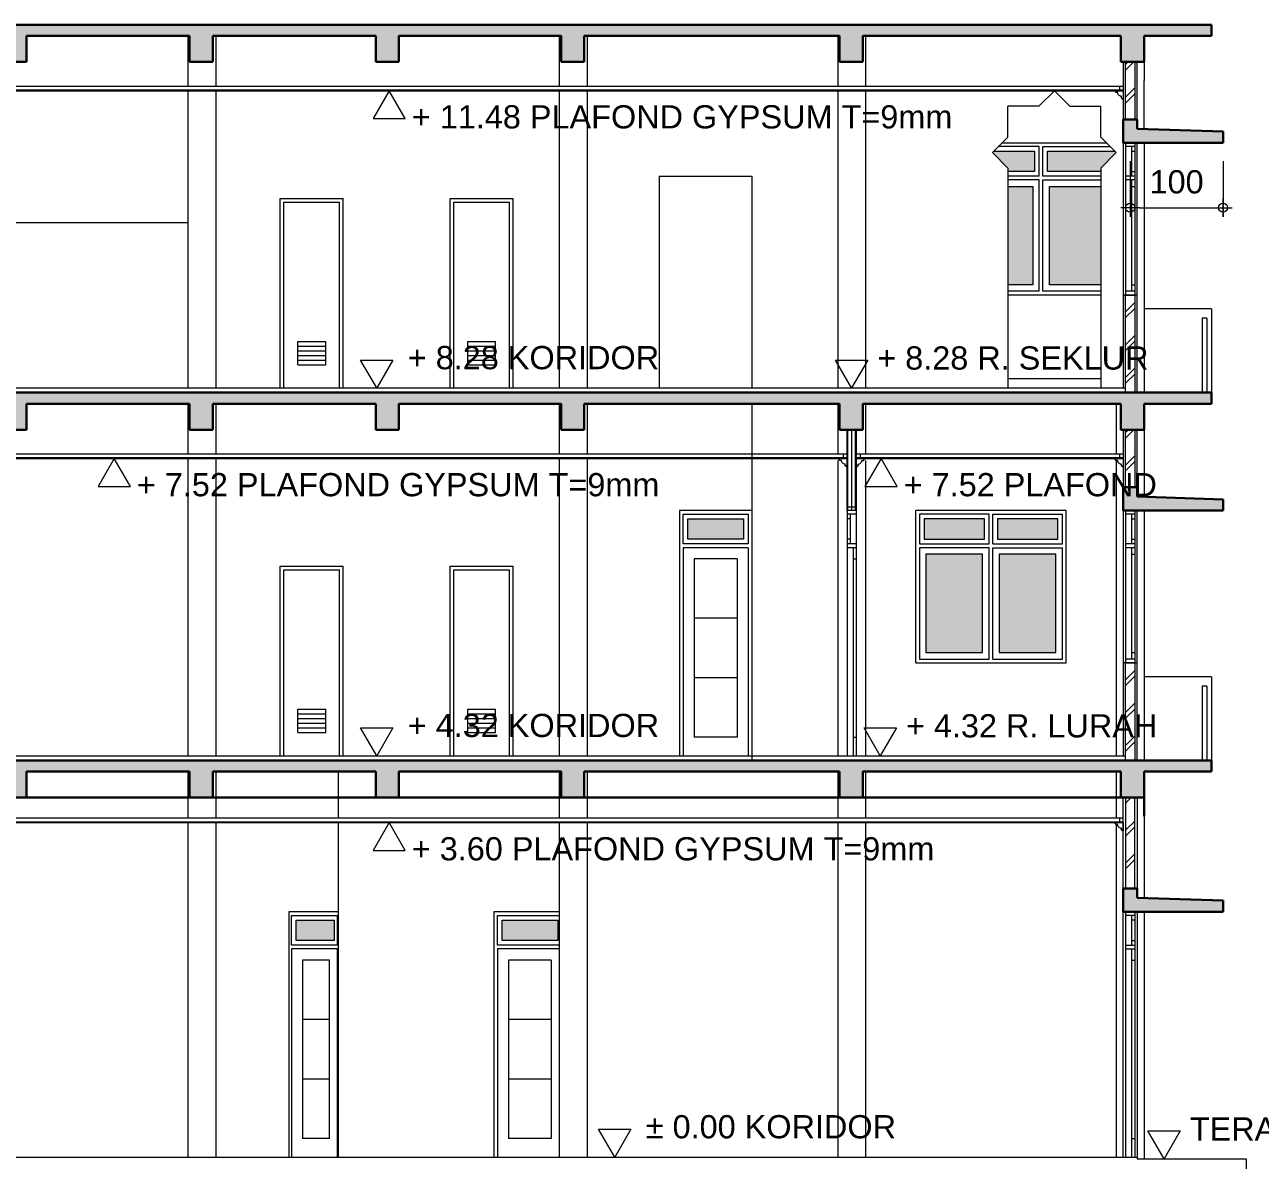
# Model space of a CAD drawing. Header units: millimetres. Extents: x -11 to 1625, y -267 to 180.
# Drawn here: x 1194.35 to 1207.65, y 124.62 to 136.85 of the extents above; entities that cross this region are included whole.
import ezdxf

# ---------------------------------------------------------------- set-up
doc = ezdxf.new("R2010")
doc.units = ezdxf.units.MM
for name, color, linetype, lineweight in [('ars', 11, 'Continuous', 5), ('blk', 1, 'Continuous', 30), ('kus', 63, 'Continuous', 15), ('lan', 7, 'Continuous', 15), ('not', 7, 'Continuous', 20), ('pla', 213, 'Continuous', 15), ('sol kaca', 9, 'Continuous', 0), ('sol kol', 8, 'Continuous', 0), ('tem', 5, 'Continuous', 20), ('u', 6, 'Continuous', 20)]:
    doc.layers.add(name, color=color, linetype=linetype, lineweight=lineweight)
doc.styles.add('S', font='SIMPLEX', dxfattribs={"width": 1.1})
doc.styles.get("Standard").update_dxf_attribs({"font": 'ARIALUNI.TTF'})
doc.dimstyles.new('SK100', dxfattribs={"dimtxt": 0.25, "dimasz": 0.1, "dimexe": 0.1, "dimexo": 0, "dimgap": 0.15, "dimtad": 1, "dimdec": 0, "dimlfac": 100, "dimzin": 12, "dimdsep": 46, "dimtxsty": 'Standard', "dimblk": 'BULAT', "dimcen": 0.1, "dimclrd": 256, "dimclre": 256, "dimclrt": 256, "dimadec": 0, "dimazin": 3, "dimtfac": 1, "dimtdec": 0, "dimtofl": 0, "dimtmove": 0, "dimatfit": 3, "dimldrblk": 'BULAT', "dimfxl": 0, "dimtolj": 1, "dimtzin": 0, "dimlwd": -1, "dimlwe": -1, "dimarcsym": 0})

# ---------------------------------------------------------------- blocks, each defined once
blk = doc.blocks.new('PEIL')
blk.add_lwpolyline([(-0.188, 0.325), (0.188, 0.325), (0, 0)], close=True)
at = {"style": 'S', "width": 1.1, "flags": 4}
blk.add_attdef('CAT', (0.265, 0.036), '', height=0.2, dxfattribs=at)
blk = doc.blocks.new('PEILA')
blk.add_lwpolyline([(-0.188, -0.325), (0.188, -0.325), (0, 0)], close=True)
at = {"style": 'S', "width": 1.1, "flags": 4}
blk.add_attdef('CAT', (0.265, -0.289), '', height=0.2, dxfattribs=at)
blk = doc.blocks.new('BULAT')
for p, q in [((-1, 0), (1, 0)), ((0, -1), (0, 1))]:
    blk.add_line(p, q)
blk.add_circle((0, 0), 0.5)
blk = doc.blocks.new('*D1514')
at = {"layer": 'Defpoints', "color": 0, "ltscale": 0.15}
for p in [(1206.252, 135.377), (1207.252, 135.377), (1207.252, 134.877)]:
    blk.add_point(p, dxfattribs=at)
at = {"layer": 'u', "ltscale": 0.15}
for p, q in [((1206.252, 135.377), (1206.252, 134.777)), ((1207.252, 135.377), (1207.252, 134.777)), ((1206.352, 134.877), (1207.152, 134.877))]:
    blk.add_line(p, q, dxfattribs=at)
at = {"layer": 'u', "ltscale": 0.15, "xscale": 0.1, "yscale": 0.1, "zscale": 0.1, "rotation": 180}
blk.add_blockref('BULAT', (1206.252, 134.877), dxfattribs=at)
at = {"layer": 'u', "ltscale": 0.15, "xscale": 0.1, "yscale": 0.1, "zscale": 0.1}
blk.add_blockref('BULAT', (1207.252, 134.877), dxfattribs=at)
at = {"layer": 'u', "ltscale": 0.15, "insert": (1206.752, 135.154), "char_height": 0.25, "attachment_point": 5}
blk.add_mtext('\\A1;100', dxfattribs=at)

msp = doc.modelspace()

# ---------------------------------------------------------------- hatches: boundary and pattern name
at = {"layer": 'ars'}
h = msp.add_hatch(dxfattribs=at)
h.set_pattern_fill('TEMBOK', color=256, scale=0.25)
h.set_pattern_definition([(45, (1192.25657, 83.5825), (-0.1767767, 0.1767767), []), (45, (1192.31907, 83.5825), (-0.1767767, 0.1767767), [])])
h.paths.add_polyline_path([(1206.2023474, 135.8265704), (1206.2023474, 136.4465704), (1206.3023474, 136.4465704), (1206.3023474, 135.8265704)])
h = msp.add_hatch(dxfattribs=at)
h.set_pattern_fill('TEMBOK', color=256, scale=0.25)
h.set_pattern_definition([(45, (1192.25657, 81.2725), (-0.1767767, 0.1767767), []), (45, (1192.31907, 81.2725), (-0.1767767, 0.1767767), [])])
h.paths.add_polyline_path([(1206.2023474, 132.8865704), (1206.2023474, 133.9365704), (1206.3023474, 133.9365704), (1206.3023474, 132.8865704)])
h = msp.add_hatch(dxfattribs=at)
h.set_pattern_fill('TEMBOK', color=256, scale=0.25)
h.set_pattern_definition([(45, (1192.25657, 79.6225), (-0.1767767, 0.1767767), []), (45, (1192.31907, 79.6225), (-0.1767767, 0.1767767), [])])
h.paths.add_polyline_path([(1206.2023474, 131.8665704), (1206.2023474, 132.4865704), (1206.3023474, 132.4865704), (1206.3023474, 131.8665704)])
h = msp.add_hatch(dxfattribs=at)
h.set_pattern_fill('TEMBOK', color=256, scale=0.25)
h.set_pattern_definition([(45, (1192.25657, 77.3125), (-0.1767767, 0.1767767), []), (45, (1192.31907, 77.3125), (-0.1767767, 0.1767767), [])])
h.paths.add_polyline_path([(1206.2023474, 128.9265704), (1206.2023474, 129.9765704), (1206.3023474, 129.9765704), (1206.3023474, 128.9265704)])
h = msp.add_hatch(dxfattribs=at)
h.set_pattern_fill('TEMBOK', color=256, scale=0.25)
h.set_pattern_definition([(45, (1167.25657, 74.7325), (-0.1767767, 0.1767767), []), (45, (1167.31907, 74.7325), (-0.1767767, 0.1767767), [])])
h.paths.add_polyline_path([(1206.3023474, 127.5465704), (1206.3023474, 128.5265704), (1206.2023474, 128.5265704), (1206.2023474, 127.5465704)])
at = {"layer": 'sol kaca'}
h = msp.add_hatch(color=256, dxfattribs=at)
h.dxf.hatch_style = 1
h.paths.add_polyline_path([(1205.2223474, 135.4865704), (1204.7856807, 135.4865704), (1204.769014, 135.4699037), (1204.9356807, 135.3032371), (1204.9356807, 135.2665704), (1205.2223474, 135.2665704)])
h.paths.add_polyline_path([(1206.1023474, 135.4699037), (1206.0856807, 135.4865704), (1205.3623474, 135.4865704), (1205.3623474, 135.2665704), (1205.9356807, 135.2665704), (1205.9356807, 135.3032371)])
h.paths.add_polyline_path([(1205.9356807, 135.1065704), (1205.3823474, 135.1065704), (1205.3823474, 134.0465704), (1205.9356807, 134.0465704)])
h.paths.add_polyline_path([(1205.2023474, 135.1065704), (1204.9356807, 135.1065704), (1204.9356807, 134.0465704), (1205.2023474, 134.0465704)])
h = msp.add_hatch(color=256, dxfattribs=at)
h.dxf.hatch_style = 1
h.paths.add_polyline_path([(1201.4873474, 131.5265704), (1201.4873474, 131.3065704), (1202.0873474, 131.3065704), (1202.0873474, 131.5265704)])
h = msp.add_hatch(color=256, dxfattribs=at)
h.dxf.hatch_style = 1
h.paths.add_polyline_path([(1204.6823474, 131.5265704), (1204.0323474, 131.5265704), (1204.0323474, 131.3065704), (1204.6823474, 131.3065704)])
h.paths.add_polyline_path([(1205.4723474, 131.5265704), (1204.8223474, 131.5265704), (1204.8223474, 131.3065704), (1205.4723474, 131.3065704)])
h.paths.add_polyline_path([(1205.4523474, 131.1465704), (1204.8423474, 131.1465704), (1204.8423474, 130.0865704), (1205.4523474, 130.0865704)])
h.paths.add_polyline_path([(1204.6623474, 131.1465704), (1204.0523474, 131.1465704), (1204.0523474, 130.0865704), (1204.6623474, 130.0865704)])
h = msp.add_hatch(color=256, dxfattribs=at)
h.dxf.hatch_style = 1
h.paths.add_polyline_path([(1197.268733, 127.2065704), (1197.268733, 126.9865704), (1197.6783524, 126.9865704), (1197.6783524, 127.2065704)])
h = msp.add_hatch(color=256, dxfattribs=at)
h.dxf.hatch_style = 1
h.paths.add_polyline_path([(1199.4873474, 127.2065704), (1199.4873474, 126.9865704), (1200.0873474, 126.9865704), (1200.0873474, 127.2065704)])
at = {"layer": 'sol kol'}
h = msp.add_hatch(color=256, dxfattribs=at)
h.dxf.hatch_style = 1
h.paths.add_polyline_path([(1191.3773474, 136.8465704), (1191.3773474, 136.7265704), (1192.1023474, 136.7265704), (1192.1023474, 136.4465704), (1192.3523474, 136.4465704), (1192.3523474, 136.7265704), (1194.1139433, 136.7265704), (1194.1139433, 136.4465704), (1194.3639433, 136.4465704), (1194.3639433, 136.7265704), (1196.1221407, 136.7265704), (1196.1221407, 136.4465704), (1196.3721407, 136.4465704), (1196.3721407, 136.7265704), (1198.1264433, 136.7265704), (1198.1264433, 136.4465704), (1198.3764433, 136.4465704), (1198.3764433, 136.7265704), (1200.1221407, 136.7265704), (1200.1221407, 136.4465704), (1200.3721407, 136.4465704), (1200.3721407, 136.7265704), (1203.1221407, 136.7265704), (1203.1221407, 136.4465704), (1203.3721407, 136.4465704), (1203.3721407, 136.7265704), (1206.1523474, 136.7265704), (1206.1523474, 136.4465704), (1206.4023474, 136.4465704), (1206.4023474, 136.7265704), (1207.1273474, 136.7265704), (1207.1273474, 136.8465704)])
h = msp.add_hatch(color=256, dxfattribs=at)
h.dxf.hatch_style = 1
h.paths.add_polyline_path([(1207.2523474, 135.6965704), (1206.3273474, 135.7265704), (1206.3273474, 135.8265704), (1206.1773474, 135.8265704), (1206.1773474, 135.5765704), (1207.2523474, 135.5765704)])
h = msp.add_hatch(color=256, dxfattribs=at)
h.dxf.hatch_style = 1
h.paths.add_polyline_path([(1200.3721407, 132.7665704), (1203.1221407, 132.7665704), (1203.1221407, 132.4865704), (1203.3721407, 132.4865704), (1203.3721407, 132.7665704), (1206.1523474, 132.7665704), (1206.1523474, 132.4865704), (1206.4023474, 132.4865704), (1206.4023474, 132.7665704), (1207.1273474, 132.7665704), (1207.1273474, 132.8865704), (1192.1023474, 132.8865704), (1192.1023474, 132.7365704), (1190.8523474, 132.7365704), (1190.8523474, 132.8865704), (1190.6523474, 132.8865704), (1190.6523474, 132.2365704), (1190.9523474, 132.2365704), (1190.9523474, 132.6165704), (1192.1023474, 132.6165704), (1192.1023474, 132.1765704), (1192.4023474, 132.1765704), (1192.4023474, 132.7665704), (1194.1139433, 132.7665704), (1194.1139433, 132.4865704), (1194.3639433, 132.4865704), (1194.3639433, 132.7665704), (1196.1221407, 132.7665704), (1196.1221407, 132.4865704), (1196.3721407, 132.4865704), (1196.3721407, 132.7665704), (1198.1264433, 132.7665704), (1198.1264433, 132.4865704), (1198.3764433, 132.4865704), (1198.3764433, 132.7665704), (1200.1221407, 132.7665704), (1200.1221407, 132.4865704), (1200.3721407, 132.4865704)])
h = msp.add_hatch(color=256, dxfattribs=at)
h.dxf.hatch_style = 1
h.paths.add_polyline_path([(1207.2523474, 131.7365704), (1206.3273474, 131.7665704), (1206.3273474, 131.8665704), (1206.1773474, 131.8665704), (1206.1773474, 131.6165704), (1207.2523474, 131.6165704)])
h = msp.add_hatch(color=256, dxfattribs=at)
h.dxf.hatch_style = 1
h.paths.add_polyline_path([(1196.3721407, 128.8065704), (1198.1264433, 128.8065704), (1198.1264433, 128.5265704), (1198.3764433, 128.5265704), (1198.3764433, 128.8065704), (1200.1221407, 128.8065704), (1200.1221407, 128.5265704), (1200.3721407, 128.5265704), (1200.3721407, 128.8065704), (1203.1221407, 128.8065704), (1203.1221407, 128.5265704), (1203.3721407, 128.5265704), (1203.3721407, 128.8065704), (1206.1523474, 128.8065704), (1206.1523474, 128.5265704), (1206.4023474, 128.5265704), (1206.4023474, 128.8065704), (1207.1273474, 128.8065704), (1207.1273474, 128.9265704), (1183.1023474, 128.9265704), (1183.1023474, 128.5265704), (1183.3523474, 128.5265704), (1183.3523474, 128.8065704), (1186.1273474, 128.8065704), (1186.1273474, 128.5265704), (1186.3773474, 128.5265704), (1186.3773474, 128.8065704), (1189.1273474, 128.8065704), (1189.1273474, 128.5265704), (1189.3773474, 128.5265704), (1189.3773474, 128.8065704), (1192.1273474, 128.8065704), (1192.1273474, 128.5265704), (1192.3773474, 128.5265704), (1192.3773474, 128.8065704), (1194.1139433, 128.8065704), (1194.1139433, 128.5265704), (1194.3639433, 128.5265704), (1194.3639433, 128.8065704), (1196.1221407, 128.8065704), (1196.1221407, 128.5265704), (1196.3721407, 128.5265704)])
h = msp.add_hatch(color=256, dxfattribs=at)
h.dxf.hatch_style = 1
h.paths.add_polyline_path([(1207.2523474, 127.4165704), (1206.3273474, 127.4465704), (1206.3273474, 127.5465704), (1206.1773474, 127.5465704), (1206.1773474, 127.2965704), (1207.2523474, 127.2965704)])

# ---------------------------------------------------------------- linework, layer by layer
at = {"layer": 'ars'}
for p, q in [((1192.3273474, 136.1365704), (1206.1773474, 136.1365704)), ((1192.3273474, 132.1765704), (1203.2023474, 132.1765704)), ((1203.3023474, 132.1765704), (1206.1773474, 132.1765704)), ((1192.2923474, 128.2565704), (1206.1773474, 128.2565704))]:
    msp.add_line(p, q, dxfattribs=at)
for points in [[(1206.2023474, 135.8265704), (1206.2023474, 136.4465704), (1206.3023474, 136.4465704), (1206.3023474, 135.8265704)], [(1206.2023474, 132.8865704), (1206.2023474, 133.9365704), (1206.3023474, 133.9365704), (1206.3023474, 132.8865704)], [(1206.2023474, 131.8665704), (1206.2023474, 132.4865704), (1206.3023474, 132.4865704), (1206.3023474, 131.8665704)], [(1206.2023474, 128.9265704), (1206.2023474, 129.9765704), (1206.3023474, 129.9765704), (1206.3023474, 128.9265704)], [(1206.3023474, 127.5465704), (1206.3023474, 128.5265704), (1206.2023474, 128.5265704), (1206.2023474, 127.5465704)]]:
    msp.add_lwpolyline(points, close=True, dxfattribs=at)
at = {"layer": 'blk'}
for p, q in [((1192.1023474, 136.8465704), (1207.1273474, 136.8465704)), ((1207.1273474, 136.8465704), (1207.1273474, 136.7265704)), ((1207.1273474, 136.8465704), (1207.1273474, 136.7265704)), ((1194.3639433, 136.7265704), (1196.1023474, 136.7265704)), ((1194.3639433, 136.7265704), (1196.1221407, 136.7265704)), ((1194.3639433, 136.7265704), (1194.3639433, 136.4465704)), ((1194.3639433, 136.7265704), (1194.3639433, 136.4465704)), ((1196.1221407, 136.7265704), (1196.1221407, 136.4465704)), ((1196.1221407, 136.7265704), (1196.1221407, 136.4465704)), ((1196.1221407, 136.7265704), (1196.1221407, 136.4465704)), ((1196.3721407, 136.7265704), (1196.3721407, 136.4465704)), ((1196.3721407, 136.7265704), (1198.1264433, 136.7265704)), ((1196.3721407, 136.7265704), (1196.3721407, 136.4465704)), ((1196.3721407, 136.7265704), (1196.3721407, 136.4465704)), ((1196.4023474, 136.7265704), (1198.1264433, 136.7265704)), ((1198.1264433, 136.7265704), (1198.1264433, 136.4465704)), ((1198.1264433, 136.7265704), (1198.1264433, 136.4465704)), ((1198.3764433, 136.7265704), (1200.1023474, 136.7265704)), ((1198.3764433, 136.7265704), (1200.1221407, 136.7265704)), ((1198.3764433, 136.7265704), (1198.3764433, 136.4465704)), ((1198.3764433, 136.7265704), (1198.3764433, 136.4465704)), ((1200.1221407, 136.7265704), (1200.1221407, 136.4465704)), ((1200.1221407, 136.7265704), (1200.1221407, 136.4465704)), ((1200.1221407, 136.7265704), (1200.1221407, 136.4465704)), ((1200.3721407, 136.7265704), (1200.3721407, 136.4465704)), ((1200.3721407, 136.7265704), (1203.1221407, 136.7265704)), ((1200.3721407, 136.7265704), (1200.3721407, 136.4465704)), ((1200.3721407, 136.7265704), (1200.3721407, 136.4465704)), ((1200.4023474, 136.7265704), (1203.1023474, 136.7265704)), ((1200.4023474, 136.7265704), (1203.1023474, 136.7265704)), ((1203.1221407, 136.7265704), (1203.1221407, 136.4465704)), ((1203.1221407, 136.7265704), (1203.1221407, 136.4465704)), ((1203.1221407, 136.7265704), (1203.1221407, 136.4465704)), ((1203.3721407, 136.7265704), (1203.3721407, 136.4465704)), ((1203.3721407, 136.7265704), (1206.1523474, 136.7265704)), ((1203.3721407, 136.7265704), (1203.3721407, 136.4465704)), ((1203.3721407, 136.7265704), (1203.3721407, 136.4465704)), ((1203.4023474, 136.7265704), (1206.1023474, 136.7265704)), ((1203.4023474, 136.7265704), (1206.1023474, 136.7265704)), ((1206.1523474, 136.7265704), (1206.1523474, 136.4465704)), ((1206.1523474, 136.7265704), (1206.1523474, 136.4465704)), ((1206.1523474, 136.7265704), (1206.1523474, 136.4465704)), ((1206.4023474, 136.7265704), (1207.1273474, 136.7265704)), ((1206.4023474, 136.7265704), (1207.1273474, 136.7265704)), ((1206.4023474, 136.7265704), (1206.4023474, 136.4465704)), ((1206.4023474, 136.7265704), (1206.4023474, 136.4465704)), ((1194.1139433, 136.4465704), (1194.3639433, 136.4465704)), ((1196.1221407, 136.4465704), (1196.3721407, 136.4465704)), ((1196.1221407, 136.4465704), (1196.3721407, 136.4465704)), ((1198.1264433, 136.4465704), (1198.3764433, 136.4465704)), ((1200.1221407, 136.4465704), (1200.3721407, 136.4465704)), ((1200.1221407, 136.4465704), (1200.3721407, 136.4465704)), ((1203.1221407, 136.4465704), (1203.3721407, 136.4465704)), ((1203.1221407, 136.4465704), (1203.3721407, 136.4465704)), ((1206.1523474, 136.4465704), (1206.4023474, 136.4465704)), ((1206.4023474, 136.4465704), (1206.1523474, 136.4465704)), ((1206.1523474, 136.4465704), (1206.4023474, 136.4465704)), ((1206.1773474, 135.5765704), (1206.1773474, 135.8265704)), ((1206.1773474, 135.8265704), (1206.3273474, 135.8265704)), ((1206.3273474, 135.8265704), (1206.3273474, 135.7265704)), ((1207.2523474, 135.6965704), (1206.3273474, 135.7265704)), ((1207.2523474, 135.5765704), (1207.2523474, 135.6965704)), ((1207.2523474, 135.5765704), (1206.1773474, 135.5765704)), ((1192.1023474, 132.8865704), (1207.1273474, 132.8865704)), ((1207.1273474, 132.8865704), (1207.1273474, 132.7665704)), ((1194.3639433, 132.7665704), (1196.1221407, 132.7665704)), ((1194.3639433, 132.7665704), (1194.3639433, 132.4865704)), ((1194.3639433, 132.7665704), (1194.3639433, 132.4865704)), ((1194.3639433, 132.7665704), (1196.1023474, 132.7665704)), ((1196.1221407, 132.7665704), (1196.1221407, 132.4865704)), ((1196.1221407, 132.7665704), (1196.1221407, 132.4865704)), ((1196.1221407, 132.7665704), (1196.1221407, 132.4865704)), ((1196.3721407, 132.7665704), (1196.3721407, 132.4865704)), ((1196.3721407, 132.7665704), (1198.1264433, 132.7665704)), ((1196.3721407, 132.7665704), (1196.3721407, 132.4865704)), ((1196.3721407, 132.7665704), (1196.3721407, 132.4865704)), ((1196.4023474, 132.7665704), (1198.1264433, 132.7665704)), ((1198.1264433, 132.7665704), (1198.1264433, 132.4865704)), ((1198.1264433, 132.7665704), (1198.1264433, 132.4865704)), ((1198.3764433, 132.7665704), (1198.3764433, 132.4865704)), ((1198.3764433, 132.7665704), (1198.3764433, 132.4865704)), ((1198.3764433, 132.7665704), (1200.1221407, 132.7665704)), ((1198.3764433, 132.7665704), (1200.1023474, 132.7665704)), ((1200.1221407, 132.7665704), (1200.1221407, 132.4865704)), ((1200.1221407, 132.7665704), (1200.1221407, 132.4865704)), ((1200.1221407, 132.7665704), (1200.1221407, 132.4865704)), ((1200.3721407, 132.7665704), (1200.3721407, 132.4865704)), ((1200.3721407, 132.7665704), (1203.1221407, 132.7665704)), ((1200.3721407, 132.7665704), (1200.3721407, 132.4865704)), ((1200.3721407, 132.7665704), (1200.3721407, 132.4865704)), ((1200.4023474, 132.7665704), (1203.1023474, 132.7665704)), ((1203.1221407, 132.7665704), (1203.1221407, 132.4865704)), ((1203.1221407, 132.7665704), (1203.1221407, 132.4865704)), ((1203.1221407, 132.7665704), (1203.1221407, 132.4865704)), ((1203.3721407, 132.7665704), (1203.3721407, 132.4865704)), ((1203.3721407, 132.7665704), (1206.1523474, 132.7665704)), ((1203.3721407, 132.7665704), (1203.3721407, 132.4865704)), ((1203.3721407, 132.7665704), (1203.3721407, 132.4865704)), ((1203.4023474, 132.7665704), (1206.1023474, 132.7665704)), ((1206.1523474, 132.7665704), (1206.1523474, 132.4865704)), ((1206.1523474, 132.7665704), (1206.1523474, 132.4865704)), ((1206.1523474, 132.7665704), (1206.1523474, 132.4865704)), ((1206.4023474, 132.7665704), (1207.1273474, 132.7665704)), ((1206.4023474, 132.7665704), (1206.4023474, 132.4865704)), ((1206.4023474, 132.7665704), (1206.4023474, 132.4865704)), ((1194.1139433, 132.4865704), (1194.3639433, 132.4865704)), ((1196.1221407, 132.4865704), (1196.3721407, 132.4865704)), ((1196.1221407, 132.4865704), (1196.3721407, 132.4865704)), ((1198.1264433, 132.4865704), (1198.3764433, 132.4865704)), ((1200.1221407, 132.4865704), (1200.3721407, 132.4865704)), ((1200.1221407, 132.4865704), (1200.3721407, 132.4865704)), ((1203.1221407, 132.4865704), (1203.3721407, 132.4865704)), ((1203.1221407, 132.4865704), (1203.3721407, 132.4865704)), ((1206.1523474, 132.4865704), (1206.4023474, 132.4865704)), ((1206.4023474, 132.4865704), (1206.1523474, 132.4865704)), ((1206.1523474, 132.4865704), (1206.4023474, 132.4865704)), ((1206.1773474, 131.6165704), (1206.1773474, 131.8665704)), ((1206.1773474, 131.8665704), (1206.3273474, 131.8665704)), ((1206.3273474, 131.8665704), (1206.3273474, 131.7665704)), ((1207.2523474, 131.7365704), (1206.3273474, 131.7665704)), ((1207.2523474, 131.6165704), (1206.1773474, 131.6165704)), ((1207.2523474, 131.6165704), (1207.2523474, 131.7365704)), ((1183.1023474, 128.9265704), (1207.1273474, 128.9265704)), ((1207.1273474, 128.9265704), (1207.1273474, 128.8065704)), ((1194.3639433, 128.8065704), (1194.3639433, 128.5265704)), ((1194.3639433, 128.8065704), (1194.3639433, 128.5265704)), ((1194.3639433, 128.8065704), (1196.1221407, 128.8065704)), ((1196.1221407, 128.8065704), (1196.1221407, 128.5265704)), ((1196.1221407, 128.8065704), (1196.1221407, 128.5265704)), ((1196.1221407, 128.8065704), (1196.1221407, 128.5265704)), ((1196.3721407, 128.8065704), (1196.3721407, 128.5265704)), ((1196.3721407, 128.8065704), (1198.1264433, 128.8065704)), ((1196.3721407, 128.8065704), (1196.3721407, 128.5265704)), ((1196.3721407, 128.8065704), (1196.3721407, 128.5265704)), ((1198.1264433, 128.8065704), (1198.1264433, 128.5265704)), ((1198.1264433, 128.8065704), (1198.1264433, 128.5265704)), ((1198.3764433, 128.8065704), (1198.3764433, 128.5265704)), ((1198.3764433, 128.8065704), (1198.3764433, 128.5265704)), ((1198.3764433, 128.8065704), (1200.1221407, 128.8065704)), ((1200.1221407, 128.8065704), (1200.1221407, 128.5265704)), ((1200.1221407, 128.8065704), (1200.1221407, 128.5265704)), ((1200.1221407, 128.8065704), (1200.1221407, 128.5265704)), ((1200.3721407, 128.8065704), (1200.3721407, 128.5265704)), ((1200.3721407, 128.8065704), (1203.1221407, 128.8065704)), ((1200.3721407, 128.8065704), (1200.3721407, 128.5265704)), ((1200.3721407, 128.8065704), (1200.3721407, 128.5265704)), ((1203.1221407, 128.8065704), (1203.1221407, 128.5265704)), ((1203.1221407, 128.8065704), (1203.1221407, 128.5265704)), ((1203.1221407, 128.8065704), (1203.1221407, 128.5265704)), ((1203.3721407, 128.8065704), (1203.3721407, 128.5265704)), ((1203.3721407, 128.8065704), (1206.1523474, 128.8065704)), ((1203.3721407, 128.8065704), (1203.3721407, 128.5265704)), ((1203.3721407, 128.8065704), (1203.3721407, 128.5265704)), ((1206.1523474, 128.8065704), (1206.1523474, 128.5265704)), ((1206.1523474, 128.8065704), (1206.1523474, 128.5265704)), ((1206.1523474, 128.8065704), (1206.1523474, 128.5265704)), ((1206.4023474, 128.8065704), (1206.4023474, 128.3265704)), ((1206.4023474, 128.8065704), (1207.1273474, 128.8065704)), ((1206.4023474, 128.8065704), (1206.4023474, 128.5265704)), ((1206.4023474, 128.8065704), (1206.4023474, 128.5265704)), ((1192.4023474, 128.5265704), (1206.1523474, 128.5265704)), ((1194.1139433, 128.5265704), (1194.3639433, 128.5265704)), ((1196.1221407, 128.5265704), (1196.3721407, 128.5265704)), ((1196.1221407, 128.5265704), (1196.3721407, 128.5265704)), ((1198.1264433, 128.5265704), (1198.3764433, 128.5265704)), ((1200.1221407, 128.5265704), (1200.3721407, 128.5265704)), ((1200.1221407, 128.5265704), (1200.3721407, 128.5265704)), ((1203.1221407, 128.5265704), (1203.3721407, 128.5265704)), ((1203.1221407, 128.5265704), (1203.3721407, 128.5265704)), ((1206.1523474, 128.5265704), (1206.4023474, 128.5265704)), ((1206.4023474, 128.5265704), (1206.1523474, 128.5265704)), ((1206.1523474, 128.5265704), (1206.4023474, 128.5265704)), ((1206.1773474, 127.2965704), (1206.1773474, 127.5465704)), ((1206.1773474, 127.5465704), (1206.3273474, 127.5465704)), ((1206.3273474, 127.5465704), (1206.3273474, 127.4465704)), ((1207.2523474, 127.4165704), (1206.3273474, 127.4465704)), ((1207.2523474, 127.2965704), (1207.2523474, 127.4165704)), ((1207.2523474, 127.2965704), (1206.1773474, 127.2965704))]:
    msp.add_line(p, q, dxfattribs=at)
at = {"layer": 'kus'}
for p, q in [((1205.2723474, 135.5365704), (1204.8356807, 135.5365704)), ((1204.8756807, 135.5765704), (1205.9956807, 135.5765704)), ((1205.2723474, 135.2165704), (1205.2723474, 135.5365704)), ((1206.2023474, 135.5765704), (1206.2023474, 133.9365704)), ((1206.3023474, 135.5365704), (1206.2023474, 135.5365704)), ((1206.2673474, 135.5365704), (1206.2673474, 135.2165704)), ((1206.2673474, 135.4865704), (1206.3023474, 135.4865704)), ((1206.3023474, 135.5765704), (1206.3023474, 133.9365704)), ((1205.2723474, 135.2165704), (1204.9356807, 135.2165704)), ((1206.3023474, 135.2165704), (1206.2023474, 135.2165704)), ((1206.2673474, 135.2665704), (1206.3023474, 135.2665704)), ((1205.2723474, 135.1765704), (1204.9356807, 135.1765704)), ((1205.2723474, 133.9765704), (1205.2723474, 135.1765704)), ((1206.3023474, 135.1765704), (1206.2023474, 135.1765704)), ((1206.2673474, 135.1765704), (1206.2673474, 133.9765704)), ((1206.2673474, 135.1065704), (1206.3023474, 135.1065704)), ((1197.0973474, 132.9365704), (1197.0973474, 134.9765704)), ((1197.0973474, 134.9765704), (1197.7773474, 134.9765704)), ((1197.7773474, 132.9365704), (1197.7773474, 134.9765704)), ((1198.9273474, 134.9765704), (1199.6073474, 134.9765704)), ((1198.9273474, 132.9365704), (1198.9273474, 134.9765704)), ((1199.6073474, 132.9365704), (1199.6073474, 134.9765704)), ((1197.1373474, 132.9365704), (1197.1373474, 134.9365704)), ((1197.1373474, 134.9365704), (1197.7373474, 134.9365704)), ((1197.7373474, 132.9365704), (1197.7373474, 134.9365704)), ((1198.9673474, 134.9365704), (1199.5673474, 134.9365704)), ((1198.9673474, 132.9365704), (1198.9673474, 134.9365704)), ((1199.5673474, 132.9365704), (1199.5673474, 134.9365704)), ((1206.2673474, 134.0465704), (1206.3023474, 134.0465704)), ((1205.2723474, 133.9765704), (1204.9356807, 133.9765704)), ((1205.9356807, 133.9365704), (1204.9356807, 133.9365704)), ((1206.3023474, 133.9765704), (1206.2023474, 133.9765704)), ((1197.2873474, 133.1865704), (1197.2873474, 133.4365704)), ((1197.2873474, 133.4365704), (1197.5873474, 133.4365704)), ((1197.2873474, 133.3865704), (1197.5873474, 133.3865704)), ((1197.5873474, 133.1865704), (1197.5873474, 133.4365704)), ((1199.1173474, 133.1865704), (1199.1173474, 133.4365704)), ((1199.1173474, 133.4365704), (1199.4173474, 133.4365704)), ((1199.1173474, 133.3865704), (1199.4173474, 133.3865704)), ((1199.4173474, 133.1865704), (1199.4173474, 133.4365704)), ((1197.2873474, 133.3365704), (1197.5873474, 133.3365704)), ((1197.2873474, 133.2865704), (1197.5873474, 133.2865704)), ((1197.2873474, 133.2365704), (1197.5873474, 133.2365704)), ((1199.1173474, 133.3365704), (1199.4173474, 133.3365704)), ((1199.1173474, 133.2865704), (1199.4173474, 133.2865704)), ((1199.1173474, 133.2365704), (1199.4173474, 133.2365704)), ((1197.2873474, 133.1865704), (1197.5873474, 133.1865704)), ((1199.1173474, 133.1865704), (1199.4173474, 133.1865704)), ((1201.3973474, 131.6165704), (1201.3973474, 128.9765704)), ((1202.1773474, 131.6165704), (1201.3973474, 131.6165704)), ((1203.2023474, 131.6165704), (1203.2023474, 128.9765704)), ((1203.3023474, 131.6165704), (1203.3023474, 128.9765704)), ((1205.5623474, 131.6165704), (1203.9423474, 131.6165704)), ((1203.9423474, 129.9765704), (1203.9423474, 131.6165704)), ((1205.5623474, 129.9765704), (1205.5623474, 131.6165704)), ((1206.2023474, 131.6165704), (1206.2023474, 129.9765704)), ((1206.3023474, 131.6165704), (1206.3023474, 129.9765704)), ((1203.3023474, 131.5765704), (1203.2023474, 131.5765704)), ((1203.2373474, 131.5265704), (1203.2023474, 131.5265704)), ((1203.2373474, 131.5765704), (1203.2373474, 131.2565704)), ((1204.7723474, 131.2565704), (1204.7723474, 131.5765704)), ((1204.7723474, 131.5765704), (1205.5223474, 131.5765704)), ((1205.5223474, 131.2565704), (1205.5223474, 131.5765704)), ((1206.3023474, 131.5765704), (1206.2023474, 131.5765704)), ((1206.2673474, 131.5765704), (1206.2673474, 131.2565704)), ((1206.2673474, 131.5265704), (1206.3023474, 131.5265704)), ((1201.4373474, 131.2165704), (1201.4373474, 128.9765704)), ((1202.1373474, 131.2165704), (1201.4373474, 131.2165704)), ((1202.1373474, 131.2165704), (1202.1373474, 128.9765704)), ((1203.2373474, 131.3065704), (1203.2023474, 131.3065704)), ((1203.3023474, 131.2565704), (1203.2023474, 131.2565704)), ((1203.3023474, 131.2165704), (1203.2023474, 131.2165704)), ((1203.2673474, 131.2165704), (1203.2673474, 128.9765704)), ((1204.7723474, 131.2565704), (1205.5223474, 131.2565704)), ((1204.7723474, 130.0165704), (1204.7723474, 131.2165704)), ((1204.7723474, 131.2165704), (1205.5223474, 131.2165704)), ((1205.5223474, 130.0165704), (1205.5223474, 131.2165704)), ((1206.3023474, 131.2565704), (1206.2023474, 131.2565704)), ((1206.3023474, 131.2165704), (1206.2023474, 131.2165704)), ((1206.2673474, 131.3065704), (1206.3023474, 131.3065704)), ((1206.2673474, 131.2165704), (1206.2673474, 130.0165704)), ((1201.5573474, 131.0965704), (1201.5573474, 129.1765704)), ((1202.0173474, 131.0965704), (1201.5573474, 131.0965704)), ((1202.0173474, 131.0965704), (1202.0173474, 129.1765704)), ((1203.2673474, 131.0965704), (1203.3023474, 131.0965704)), ((1206.2673474, 131.1465704), (1206.3023474, 131.1465704)), ((1197.0973474, 128.9765704), (1197.0973474, 131.0165704)), ((1197.0973474, 131.0165704), (1197.7773474, 131.0165704)), ((1197.1373474, 128.9765704), (1197.1373474, 130.9765704)), ((1197.1373474, 130.9765704), (1197.7373474, 130.9765704)), ((1197.7373474, 128.9765704), (1197.7373474, 130.9765704)), ((1197.7773474, 128.9765704), (1197.7773474, 131.0165704)), ((1198.9273474, 131.0165704), (1199.6073474, 131.0165704)), ((1198.9273474, 128.9765704), (1198.9273474, 131.0165704)), ((1198.9673474, 130.9765704), (1199.5673474, 130.9765704)), ((1198.9673474, 128.9765704), (1198.9673474, 130.9765704)), ((1199.5673474, 128.9765704), (1199.5673474, 130.9765704)), ((1199.6073474, 128.9765704), (1199.6073474, 131.0165704)), ((1202.0173474, 130.4565704), (1201.5573474, 130.4565704)), ((1206.2673474, 130.0865704), (1206.3023474, 130.0865704)), ((1203.9423474, 129.9765704), (1205.5623474, 129.9765704)), ((1204.7723474, 130.0165704), (1205.5223474, 130.0165704)), ((1206.3023474, 130.0165704), (1206.2023474, 130.0165704)), ((1202.0173474, 129.8165704), (1201.5573474, 129.8165704)), ((1197.2873474, 129.2265704), (1197.2873474, 129.4765704)), ((1197.2873474, 129.4765704), (1197.5873474, 129.4765704)), ((1197.2873474, 129.4265704), (1197.5873474, 129.4265704)), ((1197.2873474, 129.3765704), (1197.5873474, 129.3765704)), ((1197.5873474, 129.2265704), (1197.5873474, 129.4765704)), ((1199.1173474, 129.2265704), (1199.1173474, 129.4765704)), ((1199.1173474, 129.4765704), (1199.4173474, 129.4765704)), ((1199.1173474, 129.4265704), (1199.4173474, 129.4265704)), ((1199.1173474, 129.3765704), (1199.4173474, 129.3765704)), ((1199.4173474, 129.2265704), (1199.4173474, 129.4765704)), ((1197.2873474, 129.3265704), (1197.5873474, 129.3265704)), ((1197.2873474, 129.2765704), (1197.5873474, 129.2765704)), ((1197.2873474, 129.2265704), (1197.5873474, 129.2265704)), ((1199.1173474, 129.3265704), (1199.4173474, 129.3265704)), ((1199.1173474, 129.2765704), (1199.4173474, 129.2765704)), ((1199.1173474, 129.2265704), (1199.4173474, 129.2265704)), ((1202.0173474, 129.1765704), (1201.5573474, 129.1765704)), ((1203.2673474, 129.1765704), (1203.3023474, 129.1765704)), ((1197.1904487, 127.2965704), (1197.1904487, 124.6565704)), ((1197.7243144, 127.2965704), (1197.1904487, 127.2965704)), ((1197.218733, 126.9365704), (1197.218733, 127.2565704)), ((1197.218733, 127.2565704), (1197.7137078, 127.2565704)), ((1197.7137078, 126.9365704), (1197.7137078, 127.2565704)), ((1199.3973474, 127.2965704), (1199.3973474, 124.6565704)), ((1200.1023474, 127.2965704), (1199.3973474, 127.2965704)), ((1206.2023474, 127.2965704), (1206.2023474, 124.6565704)), ((1206.3023474, 127.2565704), (1206.2023474, 127.2565704)), ((1206.2673474, 127.2565704), (1206.2673474, 126.9365704)), ((1206.3023474, 127.2965704), (1206.3023474, 124.6565704)), ((1206.3023474, 127.2065704), (1206.2673474, 127.2065704)), ((1206.2673474, 126.9865704), (1206.3023474, 126.9865704)), ((1197.7137078, 126.9365704), (1197.218733, 126.9365704)), ((1197.218733, 126.8965704), (1197.218733, 124.6565704)), ((1197.7137078, 126.8965704), (1197.218733, 126.8965704)), ((1197.7137078, 124.6565704), (1197.7137078, 126.8965704)), ((1199.4373474, 126.8965704), (1199.4373474, 124.6565704)), ((1200.1023474, 126.8965704), (1199.4373474, 126.8965704)), ((1206.2023474, 126.9365704), (1206.3023474, 126.9365704)), ((1206.2023474, 126.8965704), (1206.3023474, 126.8965704)), ((1206.2673474, 126.8965704), (1206.2673474, 124.6565704)), ((1197.338733, 126.7765704), (1197.338733, 124.8565704)), ((1197.628855, 126.7765704), (1197.338733, 126.7765704)), ((1197.628855, 124.8565704), (1197.628855, 126.7765704)), ((1199.5573474, 126.7765704), (1199.5573474, 124.8565704)), ((1200.0173474, 126.7765704), (1199.5573474, 126.7765704)), ((1200.0173474, 126.7765704), (1200.0173474, 124.8565704)), ((1206.2673474, 126.7765704), (1206.3023474, 126.7765704)), ((1197.628855, 126.1365704), (1197.338733, 126.1365704)), ((1200.0173474, 126.1365704), (1199.5573474, 126.1365704)), ((1197.628855, 125.4965704), (1197.338733, 125.4965704)), ((1200.0173474, 125.4965704), (1199.5573474, 125.4965704)), ((1197.628855, 124.8565704), (1197.338733, 124.8565704)), ((1200.0173474, 124.8565704), (1199.5573474, 124.8565704)), ((1206.2673474, 124.8565704), (1206.3023474, 124.8565704))]:
    msp.add_line(p, q, dxfattribs=at)
for points in [[(1204.7856807, 135.4865704), (1205.2223474, 135.4865704), (1205.2223474, 135.2665704), (1204.9356807, 135.2665704)], [(1205.9356807, 135.2165704), (1205.3123474, 135.2165704), (1205.3123474, 135.5365704), (1206.0356807, 135.5365704)], [(1205.9356807, 135.2665704), (1205.3623474, 135.2665704), (1205.3623474, 135.4865704), (1206.0856807, 135.4865704)], [(1204.9356807, 135.1065704), (1205.2023474, 135.1065704), (1205.2023474, 134.0465704), (1204.9356807, 134.0465704)], [(1205.9356807, 133.9765704), (1205.3123474, 133.9765704), (1205.3123474, 135.1765704), (1205.9356807, 135.1765704)], [(1205.9356807, 134.0465704), (1205.3823474, 134.0465704), (1205.3823474, 135.1065704), (1205.9356807, 135.1065704)], [(1200.1023474, 126.9365704), (1199.4373474, 126.9365704), (1199.4373474, 127.2565704), (1200.1023474, 127.2565704)], [(1197.6783524, 127.2065704), (1197.6783524, 126.9865704), (1197.268733, 126.9865704), (1197.268733, 127.2065704), (1197.6783524, 127.2065704), (1197.6783524, 126.9865704)]]:
    msp.add_lwpolyline(points, dxfattribs=at)
for points in [[(1202.1373474, 131.5765704), (1202.1373474, 131.2565704), (1201.4373474, 131.2565704), (1201.4373474, 131.5765704)], [(1202.0873474, 131.5265704), (1202.0873474, 131.3065704), (1201.4873474, 131.3065704), (1201.4873474, 131.5265704)], [(1203.9823474, 131.5765704), (1203.9823474, 131.2565704), (1204.7323474, 131.2565704), (1204.7323474, 131.5765704)], [(1204.0323474, 131.5265704), (1204.0323474, 131.3065704), (1204.6823474, 131.3065704), (1204.6823474, 131.5265704)], [(1204.8223474, 131.5265704), (1204.8223474, 131.3065704), (1205.4723474, 131.3065704), (1205.4723474, 131.5265704)], [(1203.9823474, 131.2165704), (1203.9823474, 130.0165704), (1204.7323474, 130.0165704), (1204.7323474, 131.2165704)], [(1204.0523474, 131.1465704), (1204.0523474, 130.0865704), (1204.6623474, 130.0865704), (1204.6623474, 131.1465704)], [(1204.8423474, 131.1465704), (1204.8423474, 130.0865704), (1205.4523474, 130.0865704), (1205.4523474, 131.1465704)], [(1200.0873474, 127.2065704), (1200.0873474, 126.9865704), (1199.4873474, 126.9865704), (1199.4873474, 127.2065704)]]:
    msp.add_lwpolyline(points, close=True, dxfattribs=at)
at = {"layer": 'lan'}
for p, q in [((1206.1773474, 135.5765704), (1206.1773474, 133.9365704)), ((1206.3273474, 133.9365704), (1206.3273474, 135.5765704)), ((1207.1273474, 133.7865704), (1206.4023474, 133.7865704)), ((1207.1273474, 133.7865704), (1207.1273474, 132.8865704)), ((1207.0273474, 133.6865704), (1207.0273474, 132.8865704)), ((1207.0773474, 133.6865704), (1207.0273474, 133.6865704)), ((1207.0773474, 133.6865704), (1207.0773474, 132.8865704)), ((1204.9356807, 133.0365704), (1205.9356807, 133.0365704)), ((1192.3273474, 132.9365704), (1206.2023474, 132.9365704)), ((1206.1773474, 131.6165704), (1206.1773474, 129.9765704)), ((1206.3273474, 129.9765704), (1206.3273474, 131.6165704)), ((1207.1273474, 129.8265704), (1206.4023474, 129.8265704)), ((1207.1273474, 129.8265704), (1207.1273474, 128.9265704)), ((1207.0273474, 129.7265704), (1207.0273474, 128.9265704)), ((1207.0773474, 129.7265704), (1207.0273474, 129.7265704)), ((1207.0773474, 129.7265704), (1207.0773474, 128.9265704)), ((1192.3273474, 128.9765704), (1206.2023474, 128.9765704)), ((1206.1773474, 124.6565704), (1206.1773474, 127.2965704)), ((1206.3273474, 127.2965704), (1206.3273474, 124.6565704)), ((1183.1773474, 124.6565704), (1206.3273474, 124.6565704)), ((1206.3273474, 124.6565704), (1206.3273474, 124.6365704)), ((1206.3273474, 124.6365704), (1207.5023474, 124.6365704)), ((1207.5023474, 124.6365704), (1207.5023474, 124.0365704))]:
    msp.add_line(p, q, dxfattribs=at)
for points in [[(1206.0973474, 136.1165704), (1206.0973474, 136.1265704), (1206.0873474, 136.1265704), (1206.0873474, 136.1365704), (1206.1773474, 136.1365704), (1206.1773474, 136.0465704), (1206.1673474, 136.0465704), (1206.1673474, 136.0565704), (1206.1573474, 136.0565704), (1206.1573474, 136.0765704, -0.4142135624), (1206.1173474, 136.1165704)], [(1203.1223474, 132.1565704), (1203.1223474, 132.1665704), (1203.1123474, 132.1665704), (1203.1123474, 132.1765704), (1203.2023474, 132.1765704), (1203.2023474, 132.0865704), (1203.1923474, 132.0865704), (1203.1923474, 132.0965704), (1203.1823474, 132.0965704), (1203.1823474, 132.1165704, -0.4142135624), (1203.1423474, 132.1565704)], [(1203.3823474, 132.1565704), (1203.3823474, 132.1665704), (1203.3923474, 132.1665704), (1203.3923474, 132.1765704), (1203.3023474, 132.1765704), (1203.3023474, 132.0865704), (1203.3123474, 132.0865704), (1203.3123474, 132.0965704), (1203.3223474, 132.0965704), (1203.3223474, 132.1165704, 0.4142135624), (1203.3623474, 132.1565704)], [(1206.0973474, 132.1565704), (1206.0973474, 132.1665704), (1206.0873474, 132.1665704), (1206.0873474, 132.1765704), (1206.1773474, 132.1765704), (1206.1773474, 132.0865704), (1206.1673474, 132.0865704), (1206.1673474, 132.0965704), (1206.1573474, 132.0965704), (1206.1573474, 132.1165704, -0.4142135624), (1206.1173474, 132.1565704)], [(1206.0973474, 128.2365704), (1206.0973474, 128.2465704), (1206.0873474, 128.2465704), (1206.0873474, 128.2565704), (1206.1773474, 128.2565704), (1206.1773474, 128.1665704), (1206.1673474, 128.1665704), (1206.1673474, 128.1765704), (1206.1573474, 128.1765704), (1206.1573474, 128.1965704, -0.4142135624), (1206.1173474, 128.2365704)]]:
    msp.add_lwpolyline(points, format="xyb", close=True, dxfattribs=at)
at = {"layer": 'pla'}
for p, q in [((1192.3273474, 136.1865704), (1206.1773474, 136.1865704)), ((1192.3273474, 136.1465704), (1206.1773474, 136.1465704)), ((1206.1373474, 136.1865704), (1206.1373474, 136.1465704)), ((1203.2123474, 131.6165704), (1203.2123474, 132.4865704)), ((1203.2523474, 131.6165704), (1203.2523474, 132.4865704)), ((1203.2923474, 131.6165704), (1203.2923474, 132.4865704)), ((1192.4023474, 132.2265704), (1203.2023474, 132.2265704)), ((1192.4023474, 132.1865704), (1203.2023474, 132.1865704)), ((1203.1623474, 132.2265704), (1203.1623474, 132.1865704)), ((1203.3023474, 132.2265704), (1206.1773474, 132.2265704)), ((1203.3023474, 132.1865704), (1206.1773474, 132.1865704)), ((1203.3423474, 132.2265704), (1203.3423474, 132.1865704)), ((1206.1373474, 132.2265704), (1206.1373474, 132.1865704)), ((1203.2023474, 131.6565704), (1203.3023474, 131.6565704)), ((1183.3273474, 128.3065704), (1206.1773474, 128.3065704)), ((1206.1373474, 128.3065704), (1206.1373474, 128.2665704)), ((1183.3273474, 128.2665704), (1206.1773474, 128.2665704))]:
    msp.add_line(p, q, dxfattribs=at)
msp.add_lwpolyline([(1203.2023474, 131.6165704), (1203.2023474, 132.4865704), (1203.3023474, 132.4865704), (1203.3023474, 131.6165704)], close=True, dxfattribs=at)
at = {"layer": 'tem'}
for p, q in [((1196.1023474, 136.7265704), (1196.1023474, 136.2465704)), ((1196.4023474, 136.7265704), (1196.4023474, 136.2465704)), ((1200.1023474, 136.7265704), (1200.1023474, 136.2465704)), ((1200.4023474, 136.7265704), (1200.4023474, 136.2465704)), ((1203.1023474, 136.7265704), (1203.1023474, 136.2465704)), ((1203.4023474, 136.7265704), (1203.4023474, 136.2465704)), ((1206.4023474, 136.7265704), (1206.4023474, 136.2465704)), ((1206.1773474, 136.4465704), (1206.1773474, 135.8265704)), ((1206.3273474, 135.8265704), (1206.3273474, 136.4465704)), ((1196.1023474, 136.2465704), (1196.1023474, 136.1865704)), ((1196.4023474, 136.2465704), (1196.4023474, 136.1865704)), ((1200.1023474, 136.2465704), (1200.1023474, 136.1865704)), ((1200.4023474, 136.2465704), (1200.4023474, 136.1865704)), ((1203.1023474, 136.2465704), (1203.1023474, 136.1865704)), ((1203.4023474, 136.2465704), (1203.4023474, 136.1865704)), ((1206.4023474, 135.724138), (1206.4023474, 136.2465704)), ((1196.1023474, 136.1365704), (1196.1023474, 132.9365704)), ((1196.4023474, 136.1365704), (1196.4023474, 132.9365704)), ((1200.1023474, 136.1365704), (1200.1023474, 132.9365704)), ((1200.4023474, 136.1365704), (1200.4023474, 132.9365704)), ((1203.1023474, 136.1365704), (1203.1023474, 132.9365704)), ((1203.4023474, 136.1365704), (1203.4023474, 132.9365704)), ((1205.4356807, 136.1365704), (1205.269014, 135.9699037)), ((1205.4356807, 136.1365704), (1205.6023474, 135.9699037)), ((1204.9356807, 135.6365704), (1204.9356807, 135.9699037)), ((1205.269014, 135.9699037), (1204.9356807, 135.9699037)), ((1205.6023474, 135.9699037), (1205.9356807, 135.9699037)), ((1205.9356807, 135.6365704), (1205.9356807, 135.9699037)), ((1204.9356807, 135.6365704), (1204.769014, 135.4699037)), ((1205.9356807, 135.6365704), (1206.1023474, 135.4699037)), ((1206.4023474, 135.5765704), (1206.4023474, 132.8865704)), ((1204.9356807, 135.3032371), (1204.769014, 135.4699037)), ((1205.9356807, 135.3032371), (1206.1023474, 135.4699037)), ((1201.1773474, 135.2165704), (1201.1773474, 132.9365704)), ((1201.1773474, 135.2165704), (1202.1773474, 135.2165704)), ((1202.1773474, 135.2165704), (1202.1773474, 132.9365704)), ((1204.9356807, 135.3032371), (1204.9356807, 132.9365704)), ((1205.9356807, 135.3032371), (1205.9356807, 132.9365704)), ((1194.1773474, 134.7165704), (1196.1023474, 134.7165704)), ((1206.1773474, 133.9365704), (1206.1773474, 132.9365704)), ((1206.3273474, 133.9365704), (1206.1773474, 133.9365704)), ((1206.3273474, 132.8865704), (1206.3273474, 133.9365704)), ((1196.1023474, 132.7665704), (1196.1023474, 132.2265704)), ((1196.4023474, 132.7665704), (1196.4023474, 132.2265704)), ((1200.1023474, 132.7665704), (1200.1023474, 132.2265704)), ((1200.4023474, 132.7665704), (1200.4023474, 132.2265704)), ((1202.1773474, 132.7665704), (1202.1773474, 128.9265704)), ((1203.1023474, 132.7665704), (1203.1023474, 132.2265704)), ((1203.4023474, 132.7665704), (1203.4023474, 132.2265704)), ((1206.1023474, 132.7665704), (1206.1023474, 132.2265704)), ((1206.1773474, 132.4865704), (1206.1773474, 131.8665704)), ((1206.3273474, 131.8665704), (1206.3273474, 132.4865704)), ((1206.4023474, 132.4865704), (1206.4023474, 131.764138)), ((1196.1023474, 132.1765704), (1196.1023474, 128.9765704)), ((1196.4023474, 132.1765704), (1196.4023474, 128.9765704)), ((1200.1023474, 132.1765704), (1200.1023474, 128.9765704)), ((1200.4023474, 132.1765704), (1200.4023474, 128.9765704)), ((1203.1023474, 132.1565704), (1203.1023474, 128.9765704)), ((1203.4023474, 132.1565704), (1203.4023474, 128.9765704)), ((1206.1023474, 132.1565704), (1206.1023474, 128.9765704)), ((1206.4023474, 131.6165704), (1206.4023474, 128.9265704)), ((1206.1773474, 129.9765704), (1206.1773474, 128.9765704)), ((1206.3273474, 129.9765704), (1206.1773474, 129.9765704)), ((1206.3273474, 128.9265704), (1206.3273474, 129.9765704)), ((1196.1023474, 128.8065704), (1196.1023474, 128.3065704)), ((1196.4023474, 128.8065704), (1196.4023474, 128.3065704)), ((1197.7243144, 128.3065704), (1197.7243144, 128.8065704)), ((1200.1023474, 128.8065704), (1200.1023474, 128.3065704)), ((1200.4023474, 128.8065704), (1200.4023474, 128.3065704)), ((1203.1023474, 128.8065704), (1203.1023474, 128.3065704)), ((1203.4023474, 128.8065704), (1203.4023474, 128.3065704)), ((1206.1023474, 128.8065704), (1206.1023474, 128.3065704)), ((1206.1773474, 127.5465704), (1206.1773474, 128.5265704)), ((1206.3273474, 128.5265704), (1206.3273474, 127.5465704)), ((1206.4023474, 128.5265704), (1206.4023474, 127.444138)), ((1196.1023474, 128.2565704), (1196.1023474, 124.6565704)), ((1196.4023474, 128.2565704), (1196.4023474, 124.6565704)), ((1197.7243144, 124.6565704), (1197.7243144, 128.2565704)), ((1200.1023474, 128.2565704), (1200.1023474, 124.6565704)), ((1200.4023474, 128.2565704), (1200.4023474, 124.6565704)), ((1203.1023474, 128.2565704), (1203.1023474, 124.6565704)), ((1203.4023474, 128.2565704), (1203.4023474, 124.6565704)), ((1206.1023474, 128.2365704), (1206.1023474, 124.6565704)), ((1206.4023474, 127.2965704), (1206.4023474, 124.6365704))]:
    msp.add_line(p, q, dxfattribs=at)

# ---------------------------------------------------------------- block references
at = {"layer": 'not'}
ref = msp.add_blockref('PEILA', (1198.2714243, 136.1365704), dxfattribs=dict(at, xscale=0.9237604307034012, yscale=0.9237604307034012, zscale=0.9237604307034012))
ref.add_attrib('CAT', '+ 11.48 PLAFOND GYPSUM T=9mm', (1198.5147696, 135.7300186), dxfattribs={"layer": '0', "height": 0.25, "flags": 4})
ref = msp.add_blockref('PEIL', (1198.1370177, 132.9365704), dxfattribs=dict(at, xscale=0.9237604307034012, yscale=0.9237604307034012, zscale=0.9237604307034012))
ref.add_attrib('CAT', '+ 8.28 KORIDOR', (1198.4713839, 133.1377984), dxfattribs={"layer": '0', "height": 0.25, "flags": 4})
ref = msp.add_blockref('PEIL', (1203.2512577, 132.9365704), dxfattribs=dict(at, xscale=0.9237604307034012, yscale=0.9237604307034012, zscale=0.9237604307034012))
ref.add_attrib('CAT', '+ 8.28 R. SEKLUR', (1203.5279312, 133.1338763), dxfattribs={"layer": '0', "height": 0.25, "flags": 4})
ref = msp.add_blockref('PEILA', (1195.3101433, 132.1765704), dxfattribs=dict(at, xscale=0.9237604307034012, yscale=0.9237604307034012, zscale=0.9237604307034012))
ref.add_attrib('CAT', '+ 7.52 PLAFOND GYPSUM T=9mm', (1195.5534887, 131.7700186), dxfattribs={"layer": '0', "height": 0.25, "flags": 4})
ref = msp.add_blockref('PEILA', (1203.5693554, 132.1765704), dxfattribs=dict(at, xscale=0.9237604307034012, yscale=0.9237604307034012, zscale=0.9237604307034012))
ref.add_attrib('CAT', '+ 7.52 PLAFOND', (1203.8127008, 131.7700186), dxfattribs={"layer": '0', "height": 0.25, "flags": 4})
ref = msp.add_blockref('PEIL', (1198.1370177, 128.9765704), dxfattribs=dict(at, xscale=0.9237604307034012, yscale=0.9237604307034012, zscale=0.9237604307034012))
ref.add_attrib('CAT', '+ 4.32 KORIDOR', (1198.4713839, 129.1777984), dxfattribs={"layer": '0', "height": 0.25, "flags": 4})
ref = msp.add_blockref('PEIL', (1203.560097, 128.9765704), dxfattribs=dict(at, xscale=0.9237604307034012, yscale=0.9237604307034012, zscale=0.9237604307034012))
ref.add_attrib('CAT', '+ 4.32 R. LURAH', (1203.8367705, 129.1738763), dxfattribs={"layer": '0', "height": 0.25, "flags": 4})
ref = msp.add_blockref('PEILA', (1198.2714243, 128.2565704), dxfattribs=dict(at, xscale=0.9237604307034012, yscale=0.9237604307034012, zscale=0.9237604307034012))
ref.add_attrib('CAT', '+ 3.60 PLAFOND GYPSUM T=9mm', (1198.5147696, 127.8500186), dxfattribs={"layer": '0', "height": 0.25, "flags": 4})
ref = msp.add_blockref('PEIL', (1200.7006368, 124.6565704), dxfattribs=dict(at, xscale=0.9237604307034012, yscale=0.9237604307034012, zscale=0.9237604307034012))
ref.add_attrib('CAT', '%%p 0.00 KORIDOR', (1201.035003, 124.8577984), dxfattribs={"layer": '0', "height": 0.25, "flags": 4})
ref = msp.add_blockref('PEIL', (1206.6172813, 124.6365704), dxfattribs=dict(at, xscale=0.9237604307034012, yscale=0.9237604307034012, zscale=0.9237604307034012))
ref.add_attrib('CAT', 'TERAS', (1206.8939548, 124.8338763), dxfattribs={"layer": '0', "height": 0.25, "flags": 4})

# ---------------------------------------------------------------- dimensions: what is measured, and where the dimension line sits
at = {"layer": 'u', "ltscale": 0.15}
dim = msp.add_linear_dim(base=(1207.2523474, 134.8765704), p1=(1206.2523474, 135.3765704), p2=(1207.2523474, 135.3765704), dimstyle='SK100', dxfattribs=at)
dim.commit()
dim.dimension.update_dxf_attribs({"geometry": '*D1514', "text_midpoint": (1206.7523474, 134.8765704), "dimtype": 160})

doc.saveas('drawing.dxf')
